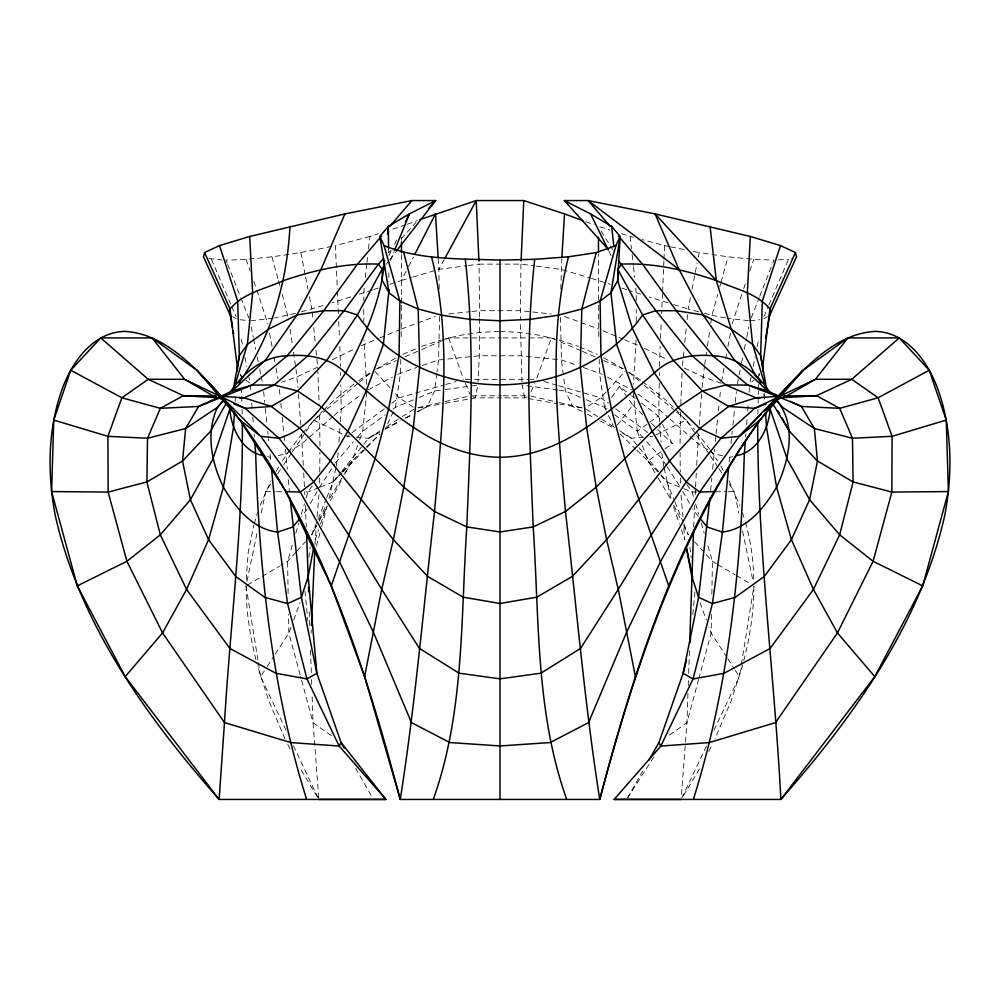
<?xml version="1.0" encoding="UTF-8"?>
<svg xmlns="http://www.w3.org/2000/svg" width="1000" height="1000" viewBox="0 0 1000 1000"><rect width="100%" height="100%" fill="white"/><g stroke="black" fill="none" stroke-linecap="round" stroke-linejoin="round"><path stroke-width="0.75" stroke-dasharray="5 3.75" d="M598.763 336.6L598.625 301.75M598.625 300.225L598.525 254.2M401.375 303.263L401.475 254.2M401.538 240.263L401.55 237.175M479.613 318.463L479.325 355.775L478.038 382.013M479.625 316.913L479.062 264.125L520.938 264.125L534.862 265.938M636.05 339.825L633.488 384.4M636.188 321.625L636.275 309.5M636.337 300.4L635.887 288.238M319.688 478.075L319.613 487.225L334.5 464.225M319.75 471.975L319.925 452.15M319.975 446.05L319.513 412.2M520.938 264.125L520.4 320.025M246.137 585.638C246.062 611.925 250.275 638.088 256.887 663.475M246.238 579.837L248.188 552.375L253.837 525.237M560.825 289.1L561.812 258.587M659.237 383.225L658.787 409.237L659.638 421.7M659.375 375.575L659.425 372.512M659.525 366.388L660.138 346.325M711.488 614.375L711.15 633.075L699.038 677.887M711.85 594.125L712.438 561.4L707.688 545.163M400.8 359.3L400.538 372.925L395.45 407.4L394.113 410.213M401.238 336.6L401.375 304.775M757.887 414L757.987 409.35M758.125 403.15L758.4 390.75M758.425 389.2L758.538 384.55M439.575 316.45L438.562 359.988L437.038 371.812M687.962 693.363L686.938 722.7L681.25 797.9M688.238 685.65L688.45 679.475M688.662 673.3L689.475 650.138M693.713 527.075L694.613 505.425M680.487 412.2L680.025 446.037M680.8 404.425L682.113 371.8M662.525 293.4L661.625 313.587M662.588 291.863L663.913 261.012M663.975 259.462L664.562 245.588L642.113 239.638M311.137 633.05L311.275 629.938M314.975 544.438L316.35 525.862M660.5 338.525L661.275 321.375M695.175 494.588L695.487 488.387M695.575 486.838L696.287 472.9M696.688 465.163L698.525 434.175M235.162 401.325L235.662 393.55M338.237 452.875L336.15 466.637M338.988 441.962L340.262 423.263M340.363 421.712L341.213 409.237L340.788 384.75M699.225 424.875L701.587 393.862M702.05 387.663L704.475 366.05M745.638 436.938L745.875 433.862M746.6 424.65L747.2 416.975M747.675 410.838L748.275 403.162M749.125 392.425L749.475 387.825M317.137 516.587L318.962 494.95M710.662 490.438L711.787 478.237M712.65 469.087L714.525 449.237M692.788 614.412L695.013 591.1M729.125 461.938L729.887 454.3M682.463 365.613L684 350.312M684.762 342.663L686.3 327.362M687.075 319.725L687.837 312.075M715.312 441.562L715.925 435.412M716.087 433.888L717.8 417M718.425 410.85L719.2 403.175M719.825 397.038L720.6 389.363M366.737 392.062L362.663 431.325L359.625 439.812M730.987 443.575L731.787 435.925M731.95 434.4L732.262 431.337M732.9 425.213L734.638 408.375M735.275 402.262L736.388 391.538M364.113 288.25L363.663 300.4M365.3 277.587L366.812 263.875M366.987 262.362L367.837 254.737M368.512 248.65L369.862 236.475L378.512 233.7M308.825 557.663L310.15 547.038M436.85 373.288L434.575 391.025L427.275 406.5L417.713 411.675M704.7 364.513L706.513 352.212M707.425 346.062L709.938 329.15M710.837 323.013L711.525 318.4M713.95 730.275L739.4 676.637L741.125 665.875M741.375 664.338L753.988 585.887M758.7 376.8L759.212 373.713L758.7 376.8L759.825 374.038M721.5 381.7L724.025 368.025M725.7 358.913L726.538 354.35M727.925 346.763L730.45 333.088M732.125 323.975L743.15 290.1M698.575 311.775L688.15 309.012L690.537 296.812M692.025 289.188L695.013 273.938M695.312 272.413L697.113 263.263M698.3 257.15L699.2 252.575L728.062 256.812L753.863 259.325L774 260.113L772.862 263M737.325 383.913L738.85 376.4M739.15 374.9L740.362 368.888M741.575 362.875L742.788 356.863M744.3 349.35L746.425 338.825M746.737 337.325L748.863 326.8M751.062 377.137L749.837 383.212L754.275 380M753.2 366.5L755.037 357.388M757.175 346.75L758.7 339.162M246.962 581.325L257.438 531.112M261.25 512.863L265.688 491.562L270.837 483.9M335.812 468.15L328.837 499.762L343.25 475.725M743.8 660.625C750.088 636.15 753.913 610.938 753.863 585.638M316.438 546.15L320.037 532.688M321.637 526.7L327.238 505.75M698.637 679.375L686.938 722.7L668.662 735.688M254.225 523.825L257.562 512.525M704.538 313.35L711.975 315.325L717.75 294.312M719.812 286.812L720.638 283.812M721.05 282.312L728.062 256.812M292.312 545.175L287.575 561.4L288.15 594.125M295.763 533.362L298.788 523.038M301.375 514.175L304.387 503.85M306.112 497.95L307.838 492.038L313.2 484.438M742.763 664.9L731.062 701.2L714.987 738.838M315.175 539.763L318.587 529.763M320.55 524.05L326.4 506.912M743.662 288.637L746.213 281.312M749.788 271.05L753.863 259.325M345.325 473.338L352.062 461.025L357.612 445.475M581.013 350.725L551.388 337.912L536.35 379.325L530.163 379.325M290.988 627.263L288.85 633.062L274.725 654.85M293.65 620.013L300.038 602.6M260.15 505.538L270.975 480.75M751.213 317.9L759.188 297.675M759.762 296.225L772.288 264.45M316.163 526.675L311.675 534.888L326.163 499.113M326.737 497.688L333.113 481.95L340.775 472.5M390.387 260.688L393.85 252.188M531.125 391.675L534.6 383.438M763.913 316.55L768.225 306.537M768.838 305.1L788.55 259.325L791.213 258.488M393.438 411.625L385.412 428.55L400.275 420.737M681.8 798.025L706.575 745.8M311.675 534.888L316.288 525.425M318.938 520.025L326.2 505.175M388.988 255.525L391.025 251.363M394.438 244.425L397.163 238.875M708.812 751.388L712.237 744.425M389.75 284.3L401.362 280.525L407.762 268.025M408.475 266.637L413.45 256.925M439.175 289.1L438.837 269.375L443.975 259.938M319.15 521.213L327.375 506.163M330.375 500.688L342.337 478.812M307.25 508.913L301.725 516.362M310.35 503.488L318.837 488.575M627.438 798.012L644.325 768.288M276.188 471.4L279.225 466.087M699.438 768.962L682.675 796.95M344.05 474.387L352.062 461.025L365.4 448.038M627.5 798.062L654.175 756.45M335.325 462.95L353.338 441.75M286.05 730.275L260.6 676.637L266.425 667.675M267.25 666.388L273.9 656.137M277.712 473.688L282.863 466.025M283.725 464.75L291.45 453.263M292.3 451.987L305.175 432.837M306.038 431.55L313.762 420.062L325.775 410.1M282.387 460.812L287.613 453.1M288.475 451.812L301.863 433.975M605.887 410.213L604.55 407.4L608.05 402.463M611.538 397.537L619.412 386.438L630.35 394.75M385.988 264.475L388.862 260.788M389.812 259.562L395.538 252.188M617.337 425.037L632.913 405.075L627.513 397.625M302.762 432.825L322.525 411.175M341.737 471.325L362.825 445.35M363.775 444.175L368.575 438.275L380.2 430.8M357.488 437.113L362.663 431.325L385.363 414.762M388.862 252.575L390.938 250.263M401.337 238.713L415.9 222.525M320.475 487L333.113 481.95L341.087 473.137M342.088 472.038L352.062 461.025M295.95 552.175L287.575 561.4L280.863 565.35M297 551.025L305.387 541.8M606.038 392.05L600.75 397.788L584.888 408.387M607.1 390.9L625.1 371.4M333.113 481.95L341.838 473.05M342.925 471.938L365.8 448.575M366.9 447.463L379.975 434.113M366.512 446.962L379.862 433.963M323.587 410.15L334.263 399.975L353.8 384.162M333.025 416.438L302.188 443.488L292.188 449.862M334.188 415.412L341.213 409.237L362.013 394.113M326.975 409.1L358.225 383.2M359.425 382.212L373.837 370.25M313.762 420.062L347.113 436.3L350.838 433.537M352.075 432.625L384.35 408.787M391.8 403.288L399.25 397.788L444.188 384.9M392.925 409.237L395.45 407.4L413.612 399.8M614.637 414.762L637.337 431.325L648.45 423.212M649.675 422.312L658.312 416L661.8 422.925M358.6 380.712L370.763 372.35M636.825 450.2L647.938 461.025L663.75 449.762M664.963 448.9L672.262 443.7L662.5 424.312M386.675 426.65L400.887 417.525M402.188 416.688L415.112 408.387L399.25 397.788L393.963 392.05M290.938 450.662L285.938 453.85L277.488 455.763M375.788 369.263L396.3 357.775M247.35 585.1L260.763 577.2M262.1 576.413L279.525 566.138M763.85 318.725L767.35 316.688M356.312 437.137L368.575 438.275L380.238 431.55M368.575 438.275L379.487 432.362M384.95 429.4L399.963 421.275M405.425 418.325L412.25 414.637M405.675 417.887L412.425 414.325M417.825 411.488L427.275 406.5L443.762 403.537M368.25 389.85L392.463 377.15M397.85 374.325L416.625 367.45M332.312 359.725L355.625 348.375M655.662 434.938L686.237 420.062L695.675 434.113M361.2 345.712L378.363 338.488M317.7 367.137L297.125 376.812L281.6 382.238M527.075 396.838L524.763 397.875L503.1 397.875M378.075 368.425L396.413 360.487M404.888 356.825L420.4 350.112M421.812 349.5L448.612 337.912L501.562 337.912M402.812 354.387L417.562 348.125M419.2 397.463L434.575 391.025L443.85 389.75M379.812 337.887L399.95 329.625M319.075 487.55L307.838 492.038L303.163 491.987M401.388 329.038L435.363 316.475M405.838 224.775L390.05 230.025M407.25 224.262L417.125 220.637M422.475 365.462L438.562 359.988L479.325 355.775L520.675 355.775L561.45 359.988L577.525 365.45M421.587 346.413L440.812 340.012M372.325 289.975L359.312 294.2M373.775 289.5L378.125 288.087M350.712 296.962L332.038 302.875M301.425 311.775L326.275 304.625M401.362 280.525L411.463 277.525M412.9 277.087L438.837 269.375L466.688 265.738M445.688 384.475L456.163 381.463M369.862 236.475L335.438 245.588L337.287 288.775M295.475 313.35L274.538 317.95M442.312 339.65L460.35 335.3L480.125 332.388L498.475 331.475M729.562 457.35L732.513 456.65M418.113 407.713L443.612 401.925M445.112 401.575L470.613 395.788M227.138 263L226 260.113C261.863 259.4 297.438 253.85 332.425 246.188M273.038 318.25L251.488 320.675M445.262 403.275L475.238 397.875L501.55 397.875M418.15 407.912L427.275 406.5M445.4 389.538L477.887 385.087L475.238 397.875L472.925 396.838M468.237 265.538L479.062 264.125M750.075 320.788L759.875 319.713M448.85 313.925L470.425 311.663M471.962 311.5L479.675 310.7L520.325 310.7L531.112 311.825M643.688 437.137L631.438 438.263L619.763 431.538M649.825 436.575L652.887 436.287M778.363 259.875L788.55 259.325M696.838 491.987L692.163 492.038L680.925 487.55M715.575 491.775L726.5 491.65M728.062 491.625L734.312 491.562L738.75 512.863M503.113 337.912L551.388 337.912M465.2 379.325L472.938 379.325M474.487 379.325L528.612 379.325M472.163 395.788L501.55 395.788M503.1 395.788L529.388 395.788M265.688 491.562L275.062 491.662M276.625 491.688L284.425 491.775M500 331.4L519.875 332.388L539.65 335.3L554.688 338.925M208.787 258.488L221.637 259.875M748.512 320.662L726.963 318.238M347.113 436.3L350.175 436.575M532.65 311.988L551.15 313.925M240.125 319.725L249.925 320.8M536.4 266.15L561.163 269.375L589.987 277.95M557.7 389.963L522.112 385.087L524.763 397.875L557.737 403.812M559.237 390.175L565.425 391.025L580.8 397.45M581.85 407.912L559.237 404.075M711.975 315.325L725.462 317.95M664.562 245.588L669.087 246.5M670.588 246.8L684.137 249.537M693.175 251.363L699.2 252.575M530.887 396.125L557.888 402.262M559.388 402.6L581.888 407.713M722.513 455.763L714.062 453.837L709.062 450.65M267.488 456.662L270.438 457.362L270.875 461.938M621.487 233.7L633.138 237.262M543.837 381.463L557.312 385.337M558.812 385.763L600.75 397.788L608.2 403.288M591.425 278.375L610.25 284.3M667.962 302.863L649.287 296.962M673.725 304.625L688.15 309.012M599.85 226.8L609.95 230.025M640.688 294.2L630.588 290.925M621.875 288.087L629.125 290.45M559.188 340.012L578.413 346.413M583.375 367.45L602.15 374.325M721.225 383.225L702.875 376.8L682.3 367.137M585.688 221.675L594.163 224.775M564.637 316.475L598.612 329.038M679.525 486.987L666.888 481.938L658.913 473.137M602.938 330.812L623.075 339.075M624.513 339.663L638.8 345.712M586.388 399.8L604.55 407.4L607.075 409.237M579.75 346.975L597.188 354.387M582.425 351.337L595.112 356.825M603.587 360.487L621.925 368.425M644.375 348.363L667.688 359.725M603.7 357.775L624.212 369.263M607.537 377.15L631.75 389.85M582.175 411.488L572.725 406.5L565.425 391.025L563.538 376.238M587.575 414.325L594.325 417.887M599.725 420.725L614.587 428.55L606.562 411.625M232.65 316.688L236.15 318.738M716.45 563.775L712.438 561.4L704.05 552.175M717.788 564.562L735.225 574.825M736.562 575.625L749.963 583.525M629.237 372.35L641.4 380.712M707.812 449.85L697.812 443.488L669.325 418.488M586.175 409.212L600.4 418.35M601.7 419.175L613.325 426.65M619.8 430.8L631.438 438.263L638.138 446.525M331.337 735.675L313.062 722.688L300.55 676.388M642.6 381.575L665.738 399.975L674.275 408.113M245.725 380.012L250.162 383.225L248.938 377.15M637.987 394.113L658.787 409.237L668.15 417.463M615.65 408.787L650.4 434.462M631.562 395.675L635.212 398.45M641.3 403.062L658.312 416M628.562 372.25L642.975 384.2M644.175 385.2L675.425 411.1M676.625 412.1L686.237 420.062M675.337 409.137L694.525 429.4M620.138 433.963L635.712 449.125M632.913 405.075L642.75 414.725M651.5 423.312L672.262 443.7M374.9 371.4L392.9 390.9M694.613 541.8L703 551.025M642.387 445.462L647.938 461.025L657.913 472.038M633.263 392.062L637.337 431.325L642.513 437.113M646.663 441.737L662.188 459.113L666.325 465.5M698.275 516.362L692.75 508.913M639.1 447.713L660.175 473.675M661.137 474.862L666.888 481.938L674.425 500.538M696.325 431.688L709.775 449.25M619.412 386.438L626.613 396.375M686.8 484.438L692.163 492.038L693.888 497.95M710.65 450.538L717.613 460.812M696.538 435.387L709.412 454.538M710.275 455.812L718 467.3M718.85 468.575L722.288 473.688M729.163 483.9L734.312 491.562M726.938 657.412L711.15 633.075L709.013 627.263M727.763 658.7L734.412 668.95M735.238 670.238L739.4 676.637M667.15 466.775L680.387 487.225M317.325 796.95L300.562 768.962M601.163 231.088L612.575 249.6M647.938 461.025L657.55 477.05M658.35 478.387L671.162 499.762L664.188 468.137M720.775 466.087L723.812 471.4M682.7 491.287L689.65 503.488M355.675 768.288L372.562 798.012M285.012 738.838L268.938 701.2L257.238 664.9M287.762 744.425L291.188 751.388M608.975 251.363L611.013 255.525M673.8 505.163L681.062 520.025M683.713 525.425L688.325 534.888L683.688 523.438M293.425 745.8L318.2 798.025M729.025 480.75L739.85 505.538M211.45 259.325L231.163 305.113M231.775 306.537L236.088 316.55M465.4 383.438L470.025 394.412M240.175 374.05L241.3 376.812L240.75 373.738M675 501.975L683.112 522M227.712 264.45L240.238 296.238M240.812 297.675L248.787 317.9M742.438 512.525L745.013 520.988M699.963 602.6L706.35 620.013M448.612 337.912L463.65 379.325M637.337 431.325L640.375 439.812M246.137 259.325L250.212 271.05M253.787 281.312L256.337 288.637M256.85 290.1L267.875 323.975M673.6 506.912L679.463 524.05M681.413 529.763L684.825 539.763L683.65 525.862M695.612 503.85L698.625 514.175M701.213 523.038L704.237 533.362M271.938 256.812L278.125 279.312M278.538 280.812L280.188 286.812M282.25 294.325L288.7 319.938M745.387 522.4C750.825 541.025 753.538 560.45 753.763 579.837M300.15 674.887L288.85 633.062L288.512 614.375M663.85 466.637L661.762 452.875M742.562 531.112L753.037 581.325M251.137 326.812L253.263 337.325M253.575 338.837L255.7 349.35M257.213 356.875L258.425 362.887M259.637 368.9L260.85 374.913M261.163 376.413L262.675 383.925M241.3 339.162L242.825 346.763M244.963 357.4L246.8 366.512M300.8 252.575L305.275 275.462M305.575 276.988L307.975 289.188M309.462 296.812L311.85 309.012M269.55 333.088L272.075 346.763M274.025 357.4L274.862 361.962M275.988 368.038L277.938 378.675M246.012 585.887L258.125 661.263M258.375 662.8L260.6 676.637M290.062 329.162L292.575 346.062M293.488 352.212L295.763 367.587M295.988 369.125L297.95 387.663M604.55 407.4L599.462 372.912L599.2 359.3M563.337 374.762L561.45 359.988L560.4 314.9M689.85 547.025L691.175 557.663M630.138 236.475L631.487 248.65M632.175 254.737L633.35 265.4M633.525 266.925L634.7 277.587M263.612 391.55L264.725 402.262M265.363 408.387L267.1 425.225M267.738 431.35L268.05 434.412M268.212 435.938L269.012 443.587M270.113 454.3L270.438 457.362M279.4 389.375L280.175 397.05M280.8 403.188L281.575 410.863M282.2 417L283.913 433.888M284.075 435.425L284.688 441.562M285.475 449.237L287.362 469.1M312.162 312.075L312.925 319.725M313.7 327.375L315.238 342.663M316 350.312L317.538 365.613M304.988 591.1L307.8 620.625M288.35 479.762L289.337 490.438M681.038 494.95L682.862 516.587M763.787 394L764.412 401.662M250.275 384.762L250.875 392.438M251.725 403.175L252.325 410.85M252.8 416.987L253.4 424.663M254.125 433.875L254.363 436.95M298.412 393.862L300.775 424.888M301.475 434.188L303.312 465.175M318.75 797.9L313.062 722.688L312.038 693.363M659.737 423.263L661.012 441.962M764.338 393.537L764.837 401.312M366.512 384.4L363.95 339.837M438.188 258.587L438.837 269.375M303.712 472.912L304.587 489.95M304.675 491.488L304.825 494.588M305.387 505.425L306.3 527.075M521.962 382.013L520.413 321.575M338.375 313.587L337.35 290.312M338.725 321.388L339.5 338.537M339.862 346.325L340.475 366.4M317.762 368.7L319.2 404.438M310.525 650.138L311.337 673.288M311.55 679.463L311.762 685.638M309.288 611.788L309.725 625.588M241.537 387.663L241.875 403.162M242.013 409.363L242.113 414.012M340.575 372.512L340.625 375.575M680.075 452.137L680.25 471.962M680.312 478.075L680.375 485.7M388.587 247.987L388.638 252.625M388.837 272.725L388.925 282M363.725 309.5L363.812 321.625"/><path stroke-width="1.5" d="M290.05 498.062L301.413 597.35L316.875 673.325L341.087 742.613L385.913 799.438L219.125 799.438L125.213 676.637L77.275 585.887L51.588 491.562L53.738 420.062L70.763 370.25L100.725 337.912L152.1 337.912L196.925 370.25L239.975 420.062L285.9 491.562L331.262 585.887L364.6 676.637L400.262 799.438L500 799.438L500 260.113C461.225 258.538 420.637 260.45 384.05 245.588L379.825 236.475L388.363 226.337L409.425 213.9L435.662 200.562L411.887 200.562L344.913 213.9L249.688 236.475L219.488 245.588L204.55 252.575L203.463 256.812L230.312 315.325L232.512 327.625M401.488 252.65L401.538 241.812M765.562 338.375L769.688 315.325L769.938 309.025C756.65 292.775 734.525 288.9 716.312 280.538C685.837 270.225 653.925 262.663 621.55 264.137L617.825 269.387L617.688 280.538L632.612 329.05L654.412 372.925L678.037 407.375L699.762 428.512L721.038 438.225L739.188 436.325L760.025 420.062L803.075 370.25L847.9 337.912L899.275 337.912L929.237 370.25L946.263 420.062L948.413 491.562L922.725 585.887L874.788 676.637L780.875 799.438L614.087 799.438L660.837 746.05L693.037 678.95L712.412 603.6L722.412 532.087L728.538 468.038M757.712 421.75C757.438 547.975 774.375 673.487 780.875 799.438C853.3 717.25 920.4 623.938 944.775 515.312C952.812 472.788 952.362 427.625 936.95 386.75C926.812 360.312 905.962 331.887 874.938 331.4C838.538 333.688 810.863 361.85 787.138 386.75C752.788 425.412 725.2 469.588 701.312 515.312C655.2 605.125 625.337 702.1 599.738 799.438L500 799.438M689.725 642.463L693.538 531.7M311.475 625.275L314.713 550.65M521.075 261.025L523.775 200.562L476.225 200.562L419.95 219.6M608.025 249.112L564.338 200.562L588.112 200.562L655.088 213.9L750.312 236.475L747.35 292.825L752.638 344.4L766.225 389.087M561.9 257.05L564.513 213.9L523.775 200.562M234.462 412.2L233.463 427.725L223.4 487.175L208.562 539.675L186.55 589.425L162.55 632.925L125.213 676.637M237.062 371.812L239.338 355.7L237.688 301.125L219.488 245.588M745.163 443.075L744.325 453.812C740.75 570.487 728.45 687.562 693.375 799.362M564.338 200.562L590.575 213.9L611.638 226.337L620.175 236.475L615.95 245.588L596.237 252.575L568.475 256.812L534.688 259.325C524.7 348.225 529.637 437.775 533.2 526.9C539.338 618.125 535.45 712.05 566.712 799.362M776.65 400.262C797.3 424.663 789.062 460.7 776.6 487.15C764.362 507.625 747.75 528.987 722.412 532.087L707.25 527.025L700.275 518.737M709.95 498.062L698.587 597.35L683.125 673.337L658.913 742.625L648.925 760.188M690.125 642.387L690.575 637.725M389 289.725L383.375 344.387L366.425 390.562L347.825 431.312L330.487 461L313.788 481.925L300.3 492.075L285.9 491.562M384.562 260.4C381.388 300.475 364.225 337.863 345.588 372.938C328.35 398.825 310.625 428.713 278.962 438.225L260.812 436.325L239.975 420.062M387.5 234.075L388.363 226.337L388.587 247.987M289.962 226.337C287.1 281.887 271.462 337.488 238.812 383.025M762.938 371.8L762.638 367.137L769.938 309.025L795.45 252.575L780.512 245.588L750.312 236.475M233.337 389.363L239.338 355.7L247.362 344.412L268.775 329.075L297.013 314.925L323.762 310.712L344.1 310.7L357.4 314.913C420.812 408.088 579.188 408.075 642.6 314.913L655.9 310.7L676.237 310.7L702.987 314.913L731.225 329.062L752.638 344.4L760.662 355.688L766.663 389.35M568.475 256.812C547.25 340.312 558.162 426.912 565.475 511.488C576.562 607.513 584.675 703.913 599.738 799.438C635.188 666.525 679.212 533.013 760.025 420.062M215.387 398.725L198.562 406.45L185.65 428.537L182.537 461.025L190.413 499.725L208.562 539.675L235.675 576.413L264.675 597.3L287.587 603.6L301.413 597.35L308.163 576.512L313.425 548.95M364.6 676.637L381.712 589.388L393.387 539.625L403.787 487.125L413.325 427.688L419.675 367.113L418.2 309.012L403.762 252.575M596.237 252.575L581.8 309.012L580.325 367.113L586.675 427.675L596.213 487.113L606.613 539.612L618.288 589.375L635.4 676.637M686.525 660.238L683.125 673.337L693.037 678.95L724.05 673.288L770.088 648.487L813.45 589.425L839.675 534.812L853.1 481.925L852.475 438.237L839.688 408.325L816.587 395.7L784.087 395.9M615.95 245.588L600.112 301.112L600.95 355.675L611.425 409.2L624.987 459.05L668.737 585.887M433.288 799.362C464.55 712.05 460.662 618.125 466.8 526.9C470.363 437.788 475.3 348.225 465.312 259.325M233.775 389.1L247.362 344.412L252.65 292.825L249.688 236.475M331.262 585.887L375.012 459.062L388.575 409.212L399.05 355.675L399.888 301.112L384.05 245.588M780.512 245.588L762.312 301.125L760.662 355.688L762.638 367.137M394.425 250.763L409.425 213.9L405.337 222.225M344.913 213.9L321.012 269.4L297.013 314.925L265.575 359.988L232.2 391L219.587 396.8M769.688 315.325L796.538 256.812L795.45 252.575M384.212 265.238L357.4 314.913L327.025 359.988L297.638 390.988L271.288 406.45L245.212 408.325L233.938 403.938M414.875 254.15L435.487 213.9L438.1 257.05M444.712 258.587L476.225 200.562L478.925 261.025M226.475 402.812L210.487 431.337L182.537 461.025L146.9 481.938L108.138 492.088L51.588 491.562M785.6 388.975L803.075 370.25L739.188 436.325L699.7 492.062L660.65 561.287L626.312 632.888L588.587 722.562L550.25 742.537L500 745.962L449.75 742.525L411.413 722.55L373.688 632.888L339.35 561.3L300.3 492.075L260.812 436.325L222.613 397.788L196.925 370.25M396.5 250.963L435.662 200.562L428.387 208.65M847.9 337.912L815.413 379.288L787.2 395.7L775.925 400.087M223.35 400.275L217.413 407.4L185.65 428.537L147.525 438.237L107.925 436.337L53.738 420.062M230.287 391.95C243.463 372.688 262.887 356.512 287.188 355.763C308.2 353.988 330.025 357.612 345.588 372.938C390.312 410.875 437.463 456.637 500 457.275C562.537 456.625 609.688 410.863 654.412 372.925C669.975 357.612 691.8 353.975 712.812 355.75C737.113 356.5 756.538 372.688 769.712 391.95M299.725 518.737L292.75 527.038L277.587 532.1C252.25 529 235.637 507.638 223.4 487.175C211.537 462.388 205.487 433.35 217.413 407.4L223.325 400.838M381.688 235.888L357.525 264.137L323.762 310.712L287.188 355.763L252.188 385.05L198.562 406.45L160.325 408.325L121.862 397.788L70.763 370.25M389.738 226.462L411.887 200.562M383.65 258.363L378.45 264.137L344.1 310.7L307.85 355.763L274.3 385.037L243.962 397.8L239.312 397.8M783.55 391.175L775.2 399.975M739.188 436.325L761.012 414.3M764.287 410.988L773.012 402.188M899.275 337.912L851.75 379.288L816.587 395.7L780.812 397.788L747.812 385.037L712.812 355.75L676.237 310.7L642.475 264.137L618.312 235.888M929.237 370.25L878.138 397.775L839.688 408.325L801.438 406.438L780.812 397.788M77.275 585.887L126.912 561.312L160.325 534.837L190.413 499.725L212.825 459.1L229.8 409.25C231.388 428.725 242.3 451.475 263.062 455.6M766.062 403.925L754.788 408.312L721.038 438.225L686.213 481.912L651.35 534.788L618.288 589.375L580.55 648.413L540.925 673.188L500 678.838L459.075 673.188L419.45 648.413L381.712 589.388L348.65 534.8L313.788 481.925L278.962 438.225L245.212 408.325L184.6 379.3L148.25 379.3L121.862 397.788L107.925 436.337L108.138 492.088L126.912 561.312L162.55 632.925L224.475 722.588L219.125 799.438C146.7 717.25 79.6 623.938 55.225 515.312C47.188 472.788 47.638 427.625 63.05 386.75C73.188 360.312 94.038 331.887 125.062 331.4C161.462 333.688 189.137 361.85 212.862 386.75C247.213 425.412 274.8 469.588 298.688 515.312C344.8 605.125 374.663 702.1 400.262 799.438C415.325 703.925 423.438 607.513 434.525 511.488C441.838 426.912 452.75 340.312 431.525 256.812M946.263 420.062L892.075 436.325L852.475 438.237L814.35 428.525L782.588 407.388L776.675 400.825M232.2 391L252.188 385.05L274.3 385.037L297.638 390.988L321.962 407.388L347.825 431.312L403.787 487.125L434.525 511.488L466.8 526.9L500 531.975L533.2 526.9L565.475 511.488L596.213 487.113L652.175 431.312L678.037 407.375L702.362 390.988L725.7 385.037L747.812 385.037L767.8 390.988L779.013 396.138M736.938 455.588C757.7 451.463 768.612 428.713 770.2 409.225L787.175 459.075L809.587 499.712L839.675 534.812L873.088 561.3L922.725 585.887M779.412 396.225L756.038 397.788L728.713 406.438L699.762 428.512L669.513 460.988L606.613 539.612L572.475 576.337L536.737 597.2L500 603.475L463.263 597.2L427.525 576.337L393.387 539.625L330.487 461L300.238 428.525L271.288 406.45L243.962 397.8L219.037 396.125M714.1 491.562L699.7 492.062L686.213 481.912L669.513 460.988L652.175 431.312L633.575 390.55L616.625 344.387L610.962 292.825L620.175 236.475L617.688 280.538L610.962 292.825L600.112 301.112L581.8 309.012L557.7 315.312L529.725 319.4L500 320.775L470.275 319.4L442.3 315.312L418.2 309.012L399.888 301.112L389.038 292.825L382.312 280.538L382.175 269.4L378.45 264.137C346.075 262.663 314.163 270.225 283.688 280.538C265.475 288.9 243.35 292.787 230.062 309.025L230.312 315.325M500 260.113L534.688 259.325M948.413 491.562L891.862 492.075L853.1 481.925L817.463 461.012L789.513 431.325L772.5 403.462M614.087 799.438L681.125 799.438M318.875 799.438L385.913 799.438L339.162 746.038L306.962 678.938L287.587 603.6L277.587 532.1L271.462 468.038M760.688 397.788L756.038 397.788L725.7 385.037L692.15 355.75L655.9 310.7L618.425 260.663M219.188 397.8L183.412 395.7L148.25 379.3L100.725 337.912M215.912 395.913L183.412 395.7L160.325 408.325L147.525 438.237L146.9 481.938L160.325 534.837L186.55 589.425L229.913 648.475L275.95 673.275L306.962 678.938L316.875 673.325L308.163 576.512L306.475 531.712M564.513 213.9L582.875 220.637M224.075 400.1L212.8 395.7L184.6 379.3L152.1 337.912M790.225 401.287L801.438 406.438L814.35 428.525L817.463 461.012L809.587 499.712L791.438 539.663L764.325 576.413L735.325 597.3L712.412 603.6L698.587 597.35L691.838 576.512L686.575 548.95M767.8 390.988L734.425 359.975L702.987 314.913L678.988 269.387L588.112 200.562L610.262 226.462M756.3 376.912L731.225 329.062L716.312 280.538L655.088 213.9L678.988 269.387M874.788 676.637L837.45 632.925L813.45 589.425L791.438 539.663L776.6 487.15L766.538 427.713L765.638 413.738M753.863 372.938L761.188 383.013M344.162 748.012L341.087 742.613L339.162 746.038L290.85 742.588L224.475 722.588C230.463 622.337 243.475 522.312 242.288 421.763M658.913 742.625L660.837 746.05L709.15 742.6L775.525 722.613L837.45 632.925L873.088 561.3L891.862 492.075L892.075 436.325L878.138 397.775L851.75 379.288L815.413 379.288L754.788 408.312L728.713 406.438L702.362 390.988L672.975 359.975L642.6 314.913L617.825 269.387M778.1 410.95L779.613 413.663M781.9 417.738L789.513 431.325M590.575 213.9L608.288 249.975M204.55 252.575L230.062 309.025L237.362 367.15M306.625 799.362C271.562 687.562 259.237 570.5 255.675 453.825L254.838 443.088M686.7 548.812L691.4 571.45M692.025 574.462L692.65 577.475M233.062 330.7L233.612 333.775M379.825 236.475L389.038 292.825M710.037 226.337L716.312 280.538M611.638 226.337L613.875 246.462M308.163 576.512L308.312 581.112M308.5 587.25L308.65 591.85M598.45 237.175L598.513 252.65"/></g></svg>
